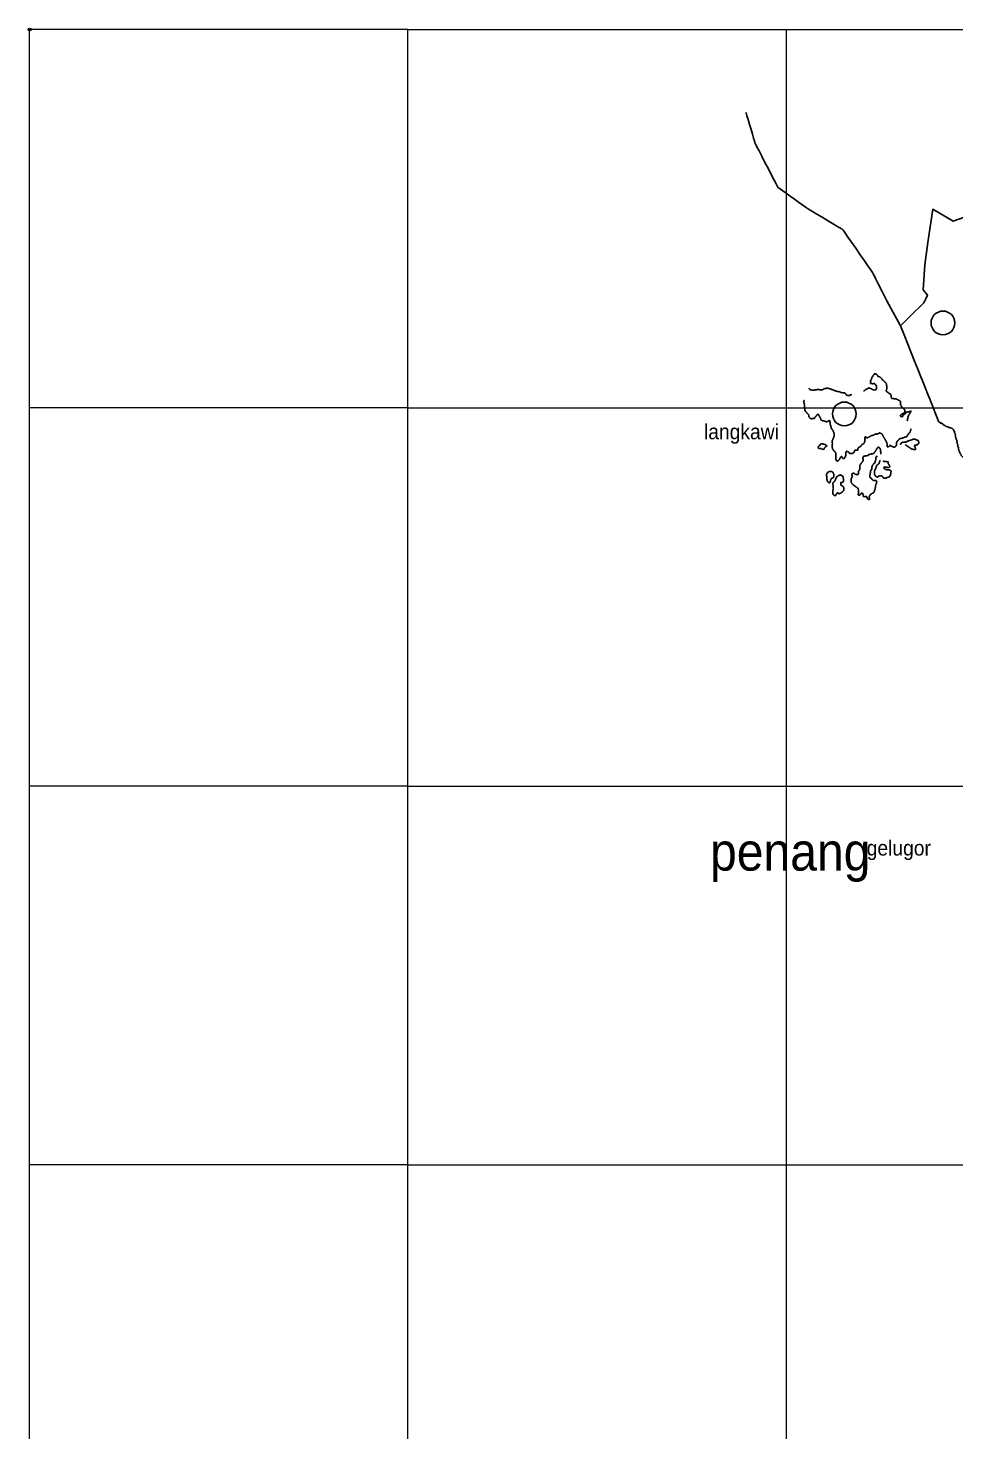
# Model space of a CAD drawing. Header units: metres. Extents: x -400 to 2000400, y -400 to 948520.
# Drawn here: x -400 to 244810, y 429367 to 800400 of the extents above; entities that cross this region are included whole.
import ezdxf
from ezdxf.enums import TextEntityAlignment as Align

# ---------------------------------------------------------------- set-up
doc = ezdxf.new("R2010")
doc.units = ezdxf.units.M
doc.header["$LTSCALE"] = 1600
doc.header["$PDMODE"] = 32
doc.header["$PDSIZE"] = 800
for name, color, linetype, lineweight in [('1', 7, 'Continuous', 25), ('2', 7, 'Continuous', 25), ('3', 7, 'Continuous', 13), ('4', 7, 'Continuous', 25)]:
    doc.layers.add(name, color=color, linetype=linetype, lineweight=lineweight)

msp = doc.modelspace()

# ---------------------------------------------------------------- linework, layer by layer
at = {"layer": '1'}
for points in [[(237431, 743744), (238692, 752534), (244107, 749366), (249525, 751313)], [(236161, 731236), (236552, 737783), (237431, 743744)], [(232469, 723984), (232584, 724099), (233337, 724851), (234131, 725646), (234884, 726398), (235508, 727023), (235941, 727455), (236204, 727718), (236339, 727853), (236388, 727903), (236395, 727910), (236403, 727925), (236452, 728030), (236587, 728317), (236850, 728875), (237283, 729795), (236161, 731236)], [(230164, 721679), (231960, 723475), (232469, 723984)], [(240316, 696284), (239873, 697392), (239339, 698727), (238775, 700138), (238241, 701473), (237798, 702581), (237491, 703349), (237305, 703815), (237209, 704054), (237174, 704143), (237169, 704155), (237161, 704174), (237108, 704308), (236963, 704670), (236681, 705376), (236215, 706540), (235544, 708220), (234736, 710242), (233881, 712379), (233073, 714402), (231115, 719300)]]:
    msp.add_lwpolyline(points, dxfattribs=at)
for points in [[(225251, 707608), (225251, 707646), (225213, 707722), (225136, 707837), (225060, 707913), (224945, 707990), (224869, 708066), (224793, 708142), (224716, 708181), (224602, 708257), (224526, 708257), (224487, 708257), (224449, 708295), (224373, 708295), (224297, 708333), (224220, 708333), (224182, 708371), (224144, 708410), (224144, 708448), (224106, 708486), (224106, 708524), (224068, 708601), (224068, 708639), (224029, 708715), (223991, 708753), (223953, 708791), (223877, 708830), (223839, 708868), (223762, 708906), (223724, 708944), (223648, 708982), (223610, 709021), (223571, 709059), (223533, 709059), (223495, 709059), (223419, 709059), (223342, 709059), (223304, 709021), (223266, 708982), (223228, 708982), (223228, 708944), (223190, 708906), (223152, 708830), (223113, 708791), (223075, 708715), (222999, 708639), (222923, 708562), (222884, 708486), (222846, 708410), (222846, 708371), (222808, 708295), (222770, 708257), (222732, 708257), (222694, 708219), (222655, 708181), (222655, 708142), (222617, 708104), (222617, 707990), (222579, 707913), (222579, 707837), (222541, 707761), (222503, 707684), (222464, 707608), (222426, 707531), (222388, 707455), (222350, 707379), (222312, 707302), (222312, 707264), (222274, 707264), (222274, 707226), (222274, 707188), (222274, 707150), (222274, 707073), (222312, 707035), (222312, 706959), (222312, 706920), (222312, 706882), (222274, 706882), (222274, 706806), (222274, 706768), (222274, 706730), (222274, 706691), (222274, 706653), (222274, 706615), (222274, 706577), (222274, 706539), (222274, 706500), (222312, 706500), (222350, 706462), (222388, 706462), (222503, 706424)], [(211815, 704935), (211739, 705011), (211701, 705011), (211663, 705011), (211625, 705011), (211586, 705049), (211472, 705049), (211396, 705088), (211357, 705088), (211319, 705126), (211281, 705126), (211243, 705164), (211167, 705164), (211052, 705202), (210976, 705202), (210938, 705202), (210861, 705202), (210823, 705202), (210785, 705202), (210709, 705202), (210670, 705202), (210632, 705202), (210556, 705202), (210403, 705164), (210289, 705164), (210251, 705126), (210212, 705126), (210098, 705088), (209983, 705049), (209869, 705011), (209793, 704973), (209716, 704935), (209678, 704897), (209640, 704859), (209564, 704820), (209487, 704782), (209411, 704744), (209335, 704744), (209296, 704744), (209220, 704782), (209144, 704820), (208991, 704820), (208876, 704820), (208724, 704820), (208647, 704859), (208495, 704859), (208418, 704897), (208342, 704897), (208266, 704897), (208189, 704897), (208113, 704859), (208075, 704859), (208037, 704859), (207999, 704820), (207960, 704782), (207922, 704782), (207846, 704744), (207770, 704744), (207731, 704744), (207693, 704744), (207655, 704782), (207617, 704782), (207579, 704782), (207502, 704782), (207388, 704744), (207350, 704744), (207312, 704744), (207273, 704706), (207235, 704706), (207197, 704706), (207159, 704706), (207121, 704706), (207083, 704706), (207044, 704706), (206968, 704706), (206930, 704706), (206854, 704706), (206701, 704744), (206663, 704744), (206625, 704744), (206548, 704782), (206472, 704782), (206396, 704820), (206281, 704859), (206205, 704859), (206167, 704897), (206128, 704897), (206128, 704935), (206090, 705011), (206052, 705049), (206014, 705126)], [(222503, 706424), (222617, 706424), (222694, 706386), (222732, 706386), (222808, 706386), (222884, 706386), (222961, 706386), (222999, 706424), (223075, 706462), (223113, 706462), (223190, 706462), (223228, 706424), (223266, 706424), (223342, 706386), (223381, 706310), (223419, 706271), (223457, 706195), (223571, 706119), (223648, 706080), (223686, 706004), (223724, 705966), (223762, 705928), (223762, 705889), (223800, 705851), (223800, 705813), (223800, 705775), (223839, 705699), (223839, 705660), (223839, 705584), (223839, 705546), (223839, 705469), (223839, 705393), (223839, 705355), (223839, 705240), (223800, 705164), (223800, 705088), (223762, 705011), (223724, 704935), (223686, 704897), (223648, 704859), (223610, 704820), (223571, 704820), (223533, 704782), (223495, 704782), (223419, 704744), (223342, 704744), (223266, 704744), (223228, 704744), (223190, 704782), (223113, 704782), (222999, 704782), (222846, 704820), (222808, 704859), (222732, 704897), (222655, 704973), (222579, 705011), (222464, 705049), (222312, 705126), (222197, 705164), (222121, 705202), (222045, 705202), (221968, 705240), (221816, 705240), (221739, 705240), (221701, 705279), (221625, 705240), (221625, 705202), (221663, 705240), (221625, 705202), (221587, 705164), (221510, 705126), (221434, 705088), (221358, 705049), (221319, 705011), (221243, 704973), (221167, 704935), (221129, 704935), (221090, 704897), (220976, 704859), (220900, 704820), (220861, 704782), (220823, 704744), (220785, 704706), (220709, 704668), (220671, 704629), (220632, 704591), (220594, 704553), (220556, 704553), (220518, 704515), (220480, 704515), (220480, 704477)], [(228495, 702453), (228381, 702453), (228228, 702491), (228113, 702491), (227999, 702491), (227961, 702529), (227884, 702529), (227846, 702567), (227808, 702606), (227770, 702644), (227770, 702682), (227732, 702720), (227732, 702758), (227732, 702797), (227732, 702835), (227732, 702873), (227732, 702911), (227732, 702949), (227694, 703102), (227694, 703217), (227655, 703369), (227617, 703484), (227579, 703598), (227541, 703637), (227503, 703675), (227465, 703713), (227426, 703713), (227350, 703751), (227312, 703751), (227274, 703751), (227236, 703751), (227236, 703789), (227197, 703789), (227121, 703828), (227083, 703904), (227007, 703980), (226930, 704095), (226930, 704057), (226892, 704095), (226854, 704133), (226816, 704133), (226739, 704171), (226587, 704248), (226549, 704286), (226510, 704286), (226510, 704324), (226472, 704324), (226472, 704362), (226434, 704400), (226396, 704439), (226396, 704477), (226396, 704515), (226396, 704553), (226396, 704629), (226434, 704744), (226434, 704820), (226472, 704897), (226510, 704935), (226549, 705011), (226587, 705049), (226587, 705088), (226587, 705126), (226587, 705240), (226549, 705393), (226549, 705584), (226510, 705775), (226472, 706042), (226434, 706233), (226396, 706424), (226320, 706539), (226320, 706577), (226281, 706653), (226243, 706691), (226205, 706730), (226167, 706768), (226129, 706768), (226014, 706882), (225900, 706997), (225823, 707073), (225709, 707188), (225556, 707302), (225480, 707340), (225442, 707340), (225403, 707379), (225403, 707417), (225403, 707455), (225365, 707455), (225365, 707493), (225327, 707531), (225289, 707570), (225251, 707608)], [(204754, 701957), (204716, 701918), (204678, 701880), (204640, 701842), (204602, 701804), (204602, 701766), (204602, 701727), (204563, 701727), (204563, 701689), (204563, 701651), (204563, 701613), (204602, 701575), (204602, 701537), (204602, 701498), (204640, 701460), (204640, 701422), (204678, 701422), (204678, 701384), (204716, 701346), (204716, 701193), (204716, 701040), (204754, 700887), (204792, 700735), (204831, 700658), (204831, 700620), (204831, 700582), (204831, 700544), (204831, 700506), (204831, 700467), (204831, 700429), (204831, 700353), (204831, 700276), (204831, 700200), (204869, 700086), (204869, 700009), (204869, 699895), (204869, 699818), (204869, 699742), (204869, 699666), (204869, 699589), (204869, 699551), (204907, 699475), (204907, 699398), (204945, 699322), (204983, 699245), (204983, 699207), (205021, 699169), (205060, 699131), (205136, 699055), (205212, 698978), (205327, 698864), (205403, 698711), (205556, 698558), (205670, 698405), (205785, 698291), (205861, 698176), (205899, 698100), (205899, 698024), (205899, 697909), (205938, 697833), (205938, 697756), (205976, 697680), (206052, 697565), (206128, 697451), (206205, 697374), (206281, 697298), (206396, 697222), (206472, 697184), (206548, 697145), (206586, 697145), (206625, 697107), (206663, 697145), (206701, 697145), (206739, 697184), (206815, 697184), (206854, 697184), (206892, 697184), (207006, 697184), (207197, 697222), (207312, 697222), (207388, 697222), (207464, 697260), (207464, 697336), (207502, 697374), (207541, 697413), (207541, 697451), (207541, 697489), (207579, 697527), (207617, 697565), (207693, 697642), (207770, 697756)], [(217235, 703598), (217083, 703484), (217045, 703484), (217006, 703446), (217006, 703408), (216968, 703408), (216930, 703369), (216892, 703369), (216854, 703369), (216777, 703331), (216739, 703331), (216701, 703293), (216663, 703293), (216625, 703293), (216587, 703293), (216548, 703293), (216472, 703293), (216396, 703293), (216319, 703331), (216243, 703331), (216167, 703331), (216129, 703331), (216090, 703369), (216014, 703369), (215976, 703408), (215938, 703408), (215900, 703446), (215861, 703484), (215823, 703484), (215823, 703522), (215785, 703560), (215747, 703560), (215747, 703598), (215709, 703675), (215632, 703751), (215594, 703789), (215556, 703828), (215518, 703866), (215480, 703904), (215441, 703942), (215403, 703980), (215365, 703980), (215327, 703980), (215289, 703980), (215251, 703980), (215174, 703980), (215136, 703980), (215098, 703980), (215060, 703980), (215022, 703980), (214983, 703980), (214945, 703980), (214907, 703980), (214869, 703980), (214793, 703980), (214716, 704018), (214640, 704018), (214602, 704057), (214564, 704057), (214525, 704095), (214449, 704095), (214411, 704133), (214373, 704133), (214296, 704171), (214182, 704209), (213991, 704286), (213915, 704286), (213838, 704286), (213724, 704324), (213609, 704324), (213533, 704362), (213495, 704362), (213419, 704362), (213380, 704400), (213304, 704400), (213228, 704439), (213113, 704477), (213037, 704515), (212961, 704553), (212884, 704553), (212770, 704591), (212655, 704629), (212541, 704706), (212464, 704744), (212350, 704782), (212235, 704820), (212159, 704820), (212083, 704859), (212006, 704859), (211892, 704897), (211815, 704935)], [(230098, 697833), (230175, 698024), (230175, 697985), (230213, 698062), (230289, 698176), (230289, 698215), (230327, 698253), (230404, 698329), (230518, 698367), (230633, 698405), (230709, 698444), (230747, 698444), (230785, 698482), (230823, 698520), (230900, 698520), (230976, 698596), (231052, 698635), (231091, 698673), (231129, 698711), (231167, 698749), (231167, 698787), (231205, 698864), (231243, 698902), (231281, 698940), (231281, 699016), (231281, 699055), (231320, 699093), (231320, 699169), (231320, 699207), (231320, 699245), (231281, 699360), (231281, 699475), (231243, 699513), (231205, 699589), (231129, 699627), (231091, 699704), (231014, 699742), (230976, 699780), (230938, 699818), (230900, 699895), (230900, 699933), (230862, 699971), (230823, 699971), (230785, 700009), (230747, 700009), (230671, 700086), (230594, 700162), (230556, 700238), (230480, 700353), (230365, 700544), (230289, 700658), (230213, 700773), (230175, 700849), (230175, 700964), (230175, 701040), (230175, 701116), (230175, 701155), (230175, 701231), (230175, 701307), (230175, 701384), (230175, 701460), (230175, 701498), (230175, 701537), (230175, 701613), (230175, 701651), (230175, 701689), (230136, 701727), (230136, 701766), (230060, 701804), (230022, 701842), (229984, 701842), (229946, 701880), (229946, 701918), (229869, 701957), (229755, 702033), (229602, 702071), (229526, 702109), (229488, 702147), (229449, 702186), (229335, 702224), (229258, 702262), (229182, 702300), (229144, 702300), (229106, 702338), (229029, 702377), (228991, 702377), (228877, 702377), (228724, 702377), (228648, 702415), (228533, 702453), (228495, 702453)], [(207770, 697756), (207808, 697833), (207884, 697909), (207922, 697985), (207999, 698024), (208075, 698100), (208113, 698176), (208189, 698253), (208228, 698291), (208304, 698329), (208342, 698367), (208342, 698329), (208342, 698291), (208380, 698291), (208418, 698291), (208457, 698291), (208457, 698253), (208495, 698253), (208495, 698215), (208533, 698176), (208533, 698138), (208571, 698100), (208571, 698062), (208609, 697985), (208647, 697947), (208647, 697871), (208686, 697833), (208762, 697756), (208800, 697718), (208838, 697642), (208876, 697604), (208953, 697489), (208991, 697413), (209029, 697374), (209029, 697298), (209029, 697184), (209067, 697107), (209067, 697031), (209067, 696954), (209144, 696878), (209296, 696764), (209449, 696649), (209602, 696611), (209716, 696611), (209831, 696611), (209945, 696573), (210098, 696534), (210212, 696534), (210327, 696496), (210441, 696420), (210518, 696382), (210594, 696344), (210670, 696344), (210785, 696382), (210861, 696382), (210976, 696420), (211052, 696458), (211090, 696496), (211128, 696534), (211205, 696611), (211243, 696649), (211319, 696687), (211357, 696725), (211379, 696767)], [(230098, 697833), (230734, 697787), (230734, 697820), (230768, 697820), (230768, 697853), (230768, 697886), (230768, 697920), (230801, 697953), (230801, 697986), (230867, 698019), (230900, 698086), (230967, 698152), (230967, 698186), (231000, 698219), (231033, 698252), (231100, 698285), (231133, 698319), (231166, 698352), (231200, 698385), (231233, 698418), (231299, 698452), (231366, 698485), (231432, 698518), (231466, 698551), (231499, 698585), (231532, 698618), (231532, 698651), (231532, 698718), (231532, 698784), (231532, 698851), (231532, 698884), (231532, 698917), (231532, 698950), (231532, 698917), (231565, 698884), (231598, 698884), (231632, 698851), (231798, 698884), (231997, 698917), (232130, 698950), (232296, 698984), (232496, 699050), (232662, 699083), (232795, 699117), (232861, 699183), (232928, 699183), (232928, 699150), (232928, 699117), (232928, 699083), (232928, 699050), (232895, 698984), (232895, 698950), (232861, 698884), (232795, 698817), (232762, 698784), (232729, 698751), (232695, 698684), (232629, 698618), (232596, 698551), (232596, 698485), (232562, 698485), (232562, 698452), (232529, 698418), (232529, 698385), (232496, 698319), (232429, 698252), (232363, 698152), (232296, 698053), (232263, 697920), (232230, 697820), (232197, 697720), (232130, 697620), (232097, 697521), (232097, 697421), (232064, 697321), (232064, 697221), (232031, 697122), (231997, 696989), (231997, 696889), (231997, 696822), (231997, 696756), (231964, 696689), (231948, 696636)], [(211357, 696725), (211584, 695640), (211584, 695581), (211642, 695523), (211701, 695523), (211701, 695464), (211701, 695405), (211760, 695347), (211760, 695288), (211760, 695229), (211760, 695170), (211760, 695112), (211760, 695053), (211818, 694994), (211818, 694936), (211818, 694877), (211877, 694818), (211877, 694760), (211877, 694701), (211936, 694584), (211936, 694525), (211994, 694466), (211994, 694407), (212053, 694407), (212053, 694349), (212112, 694290), (212112, 694231), (212170, 694231), (212170, 694173), (212229, 694114), (212288, 694055), (212346, 693938), (212346, 693879), (212405, 693762), (212464, 693703), (212464, 693644), (212522, 693586), (212522, 693527), (212581, 693468), (212581, 693410), (212581, 693351), (212640, 693292), (212640, 693234), (212640, 693175), (212640, 693116), (212640, 693058), (212640, 692999), (212640, 692940), (212640, 692823), (212640, 692764), (212640, 692705), (212640, 692647), (212640, 692588), (212640, 692529), (212581, 692471), (212581, 692412), (212581, 692353), (212522, 692294), (212522, 692236), (212464, 692177), (212464, 692118), (212464, 692060), (212405, 692001), (212405, 691942), (212346, 691884), (212346, 691825), (212288, 691708), (212288, 691649), (212229, 691590), (212170, 691473), (212170, 691414), (212112, 691355), (212112, 691238), (212112, 691179), (212112, 691003), (212112, 690886), (212170, 690710), (212170, 690592), (212170, 690416), (212112, 690299), (212112, 690182), (212112, 690064), (212112, 689888), (212112, 689771), (212112, 689595), (212170, 689477), (212170, 689360), (212170, 689242), (212229, 689125), (212229, 689066), (212288, 689066)], [(229302, 691121), (229302, 691179), (229360, 691179), (229360, 691238), (229419, 691297), (229478, 691355), (229536, 691414), (229595, 691473), (229595, 691531), (229654, 691531), (229654, 691590), (229712, 691590), (229712, 691649), (229771, 691708), (229830, 691708), (229888, 691766), (229947, 691825), (230006, 691884), (230064, 691884), (230123, 691942), (230182, 691942), (230240, 691942), (230299, 691942), (230358, 691942), (230416, 691942), (230534, 692001), (230592, 692001), (230710, 692060), (230768, 692060), (230827, 692060), (230944, 692118), (231003, 692118), (231062, 692177), (231120, 692177), (231120, 692236), (231179, 692236), (231238, 692236), (231238, 692294), (231296, 692294), (231355, 692294), (231414, 692294), (231472, 692353), (231531, 692353), (231590, 692353), (231648, 692353), (231707, 692353), (231766, 692353), (231766, 692412), (231824, 692471), (231824, 692529), (231883, 692529), (231883, 692588), (231942, 692647), (232000, 692705), (232000, 692764), (232000, 692823), (232059, 692881), (232118, 692881), (232118, 692940), (232176, 692940), (232176, 692999), (232176, 693058), (232235, 693058), (232235, 693116), (232294, 693116), (232294, 693175), (232352, 693234), (232411, 693292), (232470, 693351), (232528, 693410), (232528, 693468), (232587, 693468), (232587, 693527), (232646, 693527), (232646, 693586), (232646, 693644), (232704, 693644), (232704, 693703), (232704, 693762), (232763, 693821), (232763, 693879), (232822, 693938), (232822, 693997), (232822, 694055), (232822, 694114), (232880, 694173), (232880, 694231), (232880, 694290), (232880, 694349), (232880, 694407), (232880, 694466)], [(244584, 692980), (244584, 693125), (244584, 693269), (244440, 693414), (244440, 693558), (244440, 693703), (244440, 693848), (244295, 693848), (244295, 693992), (244150, 694137), (244150, 694282), (244006, 694426), (243861, 694571), (243717, 694571), (243572, 694716), (243428, 694716), (243283, 694716), (243138, 694860), (242994, 694860), (242849, 694860), (242849, 695005), (242705, 695005), (242560, 695005), (242416, 695005), (242271, 695149), (242126, 695149), (241982, 695294), (241837, 695294), (241837, 695439), (241693, 695439), (241548, 695439), (241548, 695583), (241403, 695583), (241403, 695728), (241259, 695873), (241114, 695873), (240970, 695873), (240970, 696017), (240825, 696017), (240681, 696017), (240681, 696162), (240536, 696162), (240391, 696307), (240316, 696284)], [(209471, 690534), (209061, 690416), (209002, 690299), (208943, 690240), (208885, 690182), (208826, 690182), (208826, 690123), (208767, 690123), (208709, 690005), (208591, 689888), (208533, 689829), (208474, 689712), (208415, 689653), (208415, 689595), (208415, 689536), (208474, 689477), (208474, 689419), (208474, 689360), (208533, 689301), (208591, 689242), (208650, 689242), (208709, 689242), (208826, 689242), (208885, 689242), (208943, 689242), (209002, 689242), (209119, 689242), (209178, 689242), (209237, 689242), (209295, 689184), (209471, 689125), (209530, 689125), (209530, 689066), (209589, 689066), (209589, 689008), (209706, 689008), (209765, 689066), (209823, 689066), (209941, 689125), (209941, 689184), (209999, 689184), (209999, 689242), (210058, 689360), (210175, 689536), (210293, 689653), (210410, 689712), (210469, 689771), (210527, 689829), (210586, 689888), (210645, 689888), (210645, 689947), (210703, 689947), (210703, 690005), (210645, 690005), (210645, 690064), (210586, 690123), (210469, 690182), (210410, 690240), (210351, 690299), (210293, 690299), (210234, 690358), (210175, 690358), (210117, 690358), (210058, 690358), (209999, 690416), (209941, 690416), (209882, 690416), (209823, 690416), (209765, 690416), (209706, 690475), (209647, 690475), (209589, 690475), (209530, 690475), (209530, 690534), (209471, 690534)], [(215338, 686719), (215690, 687423), (215690, 687482), (215690, 687540), (215690, 687599), (215749, 687658), (215749, 687775), (215749, 687893), (215749, 687951), (215749, 688010), (215749, 688069), (215749, 688127), (215749, 688186), (215749, 688245), (215749, 688303), (215808, 688362), (215808, 688421), (215866, 688479), (215925, 688538), (215984, 688538), (216042, 688479), (216160, 688479), (216218, 688421), (216277, 688421), (216394, 688362), (216453, 688303), (216512, 688245), (216570, 688186), (216629, 688069), (216688, 688010), (216746, 688010), (216746, 687951), (216805, 687951), (216864, 687951), (216981, 687951), (217157, 687951), (217216, 687951), (217274, 687951), (217333, 687951), (217392, 687951), (217450, 688010), (217568, 688010), (217626, 688069), (217685, 688127), (217744, 688186), (217861, 688245), (217920, 688303), (217920, 688362), (217978, 688421), (217978, 688479), (217978, 688538), (217978, 688597), (218037, 688656), (218037, 688714), (218096, 688773), (218154, 688832), (218213, 688832), (218272, 688832), (218330, 688832), (218389, 688832), (218448, 688832), (218565, 688832), (218624, 688832), (218682, 688832), (218741, 688832), (218800, 688832), (218800, 688890), (218858, 688890), (218858, 688949), (218858, 689008), (218917, 689125), (218917, 689184), (218917, 689242), (218976, 689360), (218976, 689419), (219034, 689536), (219152, 689595), (219211, 689653), (219269, 689653), (219328, 689712), (219445, 689712), (219504, 689771), (219563, 689771), (219563, 689829), (219621, 689829), (219680, 689888), (219739, 689947), (219797, 690064), (219856, 690123), (219915, 690240), (219973, 690299)], [(219973, 690299), (220091, 690358), (220149, 690416), (220267, 690475), (220325, 690534), (220384, 690534), (220501, 690651), (220560, 690710), (220560, 690768), (220619, 690827), (220677, 690886), (220677, 690945), (220677, 691003), (220736, 691062), (220736, 691121), (220736, 691297), (220736, 691414), (220736, 691473), (220736, 691590), (220736, 691649), (220795, 691766), (220795, 691825), (220795, 691884), (220795, 691942), (220736, 691942), (220736, 692001), (220736, 692060), (220736, 692118), (220736, 692177), (220736, 692236), (220795, 692294), (220853, 692353), (220912, 692353), (220971, 692353), (221029, 692294), (221088, 692294), (221088, 692236), (221147, 692177), (221264, 692177), (221323, 692118), (221381, 692118), (221440, 692118), (221557, 692177), (221675, 692236), (221733, 692236), (221792, 692236), (221792, 692294), (221851, 692294), (221909, 692353), (221968, 692353), (222027, 692412), (222085, 692471), (222144, 692529), (222203, 692529), (222203, 692588), (222261, 692588), (222320, 692588), (222379, 692588), (222437, 692588), (222496, 692647), (222672, 692705), (222848, 692764), (223024, 692823), (223141, 692881), (223317, 692940), (223435, 693058), (223493, 693058), (223552, 693116), (223611, 693116), (223669, 693175), (223728, 693116), (223728, 693058), (223787, 693058), (223845, 693058), (223904, 693058), (224021, 693116), (224139, 693116), (224256, 693175), (224373, 693234), (224432, 693292), (224491, 693351), (224549, 693351), (224549, 693410), (224608, 693410), (224667, 693410), (224725, 693351), (224901, 693292), (225019, 693234), (225077, 693234), (225136, 693175), (225253, 693058)], [(225253, 693058), (225312, 692999), (225371, 692940), (225429, 692940), (225429, 692881), (225488, 692823), (225488, 692764), (225488, 692647), (225547, 692529), (225605, 692412), (225723, 692294), (225781, 692177), (225840, 692060), (225899, 692001), (225957, 691884), (226016, 691825), (226075, 691766), (226133, 691649), (226133, 691590), (226192, 691473), (226251, 691355), (226309, 691238), (226368, 691179), (226427, 691003), (226485, 690886), (226544, 690768), (226544, 690710), (226544, 690651), (226603, 690534), (226603, 690475), (226603, 690358), (226603, 690240), (226603, 690182), (226603, 690123), (226603, 690005), (226603, 689947), (226661, 689888), (226661, 689829), (226720, 689712), (226779, 689712), (226837, 689712), (226896, 689712), (226955, 689771), (227013, 689771), (227072, 689771), (227131, 689829), (227248, 689888), (227307, 689947), (227307, 690005), (227366, 690005), (227424, 690064), (227424, 690182), (227483, 690182), (227542, 690064), (227659, 690005), (227718, 689947), (227776, 689888), (227835, 689888), (227894, 689829), (228011, 689771), (228070, 689771), (228187, 689712), (228246, 689653), (228304, 689653), (228480, 689653), (228598, 689653), (228598, 689712), (228656, 689712), (228774, 689771), (228832, 689771), (228891, 689829), (228950, 689888), (229008, 690005), (229067, 690064), (229067, 690123), (229067, 690182), (229067, 690240), (229067, 690299), (229067, 690358), (229067, 690416), (229067, 690475), (229067, 690534), (229067, 690651), (229067, 690710), (229067, 690827), (229067, 690886), (229067, 690945), (229126, 690945), (229184, 691003), (229243, 691062), (229302, 691121)], [(230240, 690358), (230123, 690416), (230182, 690416), (230182, 690475), (230240, 690475), (230240, 690534), (230299, 690534), (230299, 690592), (230358, 690651), (230358, 690710), (230416, 690768), (230475, 690827), (230534, 690886), (230592, 690886), (230651, 690886), (230710, 690945), (230768, 690945), (230827, 690945), (230944, 690945), (231003, 690886), (231062, 690886), (231120, 690886), (231179, 690945), (231238, 690945), (231355, 690945), (231414, 690945), (231531, 690945), (231531, 691003), (231590, 691003), (231648, 691003), (231707, 691003), (231766, 691062), (231824, 691062), (231883, 691062), (231883, 691121), (231942, 691121), (231942, 691179), (232000, 691179), (232059, 691238), (232118, 691238), (232176, 691238), (232235, 691297), (232294, 691297), (232352, 691297), (232411, 691355), (232470, 691355), (232528, 691355), (232528, 691414), (232587, 691414), (232646, 691414), (232763, 691473), (232880, 691473), (233056, 691531), (233174, 691590), (233232, 691590), (233291, 691649), (233408, 691649), (233408, 691708), (233467, 691708), (233526, 691708), (233584, 691708), (233643, 691708), (233702, 691708), (233760, 691708), (233819, 691708), (233878, 691708), (233936, 691708), (233995, 691708), (234054, 691708), (234054, 691649), (234112, 691649), (234171, 691649), (234230, 691590), (234347, 691531), (234464, 691531), (234523, 691473), (234582, 691473), (234640, 691473), (234699, 691473), (234699, 691414), (234758, 691414), (234816, 691414), (234816, 691355), (234875, 691355), (234875, 691297), (234875, 691238), (234934, 691238), (234934, 691179), (234934, 691121), (234992, 691062), (234992, 691003)], [(234992, 691003), (234992, 690945), (234992, 690886), (234992, 690827), (234992, 690768), (234992, 690710), (234934, 690710), (234934, 690651), (234934, 690592), (234875, 690592), (234875, 690534), (234816, 690475), (234816, 690416), (234758, 690416), (234758, 690358), (234699, 690299), (234640, 690299), (234582, 690240), (234523, 690240), (234464, 690240), (234406, 690240), (234347, 690240), (234288, 690182), (234230, 690182), (234112, 690182), (234054, 690182), (233995, 690182), (233995, 690123), (233936, 690123), (233878, 690005), (233878, 689947), (233878, 689888), (233878, 689829), (233936, 689829), (233936, 689771), (233936, 689712), (233995, 689712), (233995, 689653), (234054, 689653), (234054, 689595), (234054, 689536), (234112, 689477), (234112, 689419), (234112, 689360), (234112, 689301), (234112, 689242), (234112, 689184), (234112, 689125), (234112, 689066), (234112, 689008), (234054, 689008), (233995, 689008), (233936, 689008), (233878, 689008), (233819, 689008), (233760, 689008), (233643, 689008), (233584, 689008), (233526, 689008), (233467, 689066), (233408, 689066), (233350, 689066), (233291, 689066), (233232, 689066), (233174, 689066), (233174, 689125), (233115, 689125), (233056, 689184), (232998, 689184), (232939, 689242), (232880, 689301), (232822, 689301), (232763, 689360), (232646, 689419), (232587, 689477), (232528, 689536), (232411, 689595), (232294, 689653), (232294, 689712), (232235, 689771), (232118, 689829), (231942, 689888), (231883, 689947), (231824, 690005), (231766, 690005), (231707, 690064), (231648, 690123), (231590, 690182), (231531, 690182), (231531, 690240), (231472, 690240)], [(252681, 679529), (252681, 679673), (252681, 679818), (252536, 679818), (252536, 679963), (252536, 680107), (252536, 680252), (252536, 680397), (252536, 680541), (252392, 680541), (252392, 680686), (252392, 680831), (252247, 680975), (252247, 681120), (252102, 681264), (252102, 681409), (251958, 681698), (251813, 681843), (251669, 681988), (251524, 682132), (251379, 682277), (251379, 682422), (251235, 682566), (251090, 682711), (250946, 682855), (250801, 683000), (250657, 683145), (250512, 683434), (250367, 683579), (250223, 683723), (250078, 683868), (249934, 684013), (249789, 684157), (249645, 684302), (249500, 684591), (249355, 684736), (249211, 684880), (249066, 684880), (248777, 685025), (248632, 685170), (248488, 685170), (248199, 685314), (247910, 685459), (247765, 685604), (247620, 685748), (247476, 686037), (247187, 686182), (247042, 686327), (246897, 686471), (246897, 686761), (246753, 686905), (246608, 687050), (246464, 687195), (246319, 687339), (246175, 687484), (246175, 687628), (246030, 687773), (246030, 687918), (245885, 688062), (245885, 688207), (245741, 688352), (245741, 688496), (245596, 688641), (245596, 688786), (245596, 688930), (245596, 689075), (245452, 689219), (245452, 689509), (245452, 689653), (245307, 689798), (245307, 689943), (245307, 690087), (245307, 690232), (245307, 690376), (245163, 690521), (245163, 690666), (245163, 690810), (245163, 690955), (245018, 691244), (245018, 691389), (245018, 691534), (244873, 691678), (244873, 691823), (244873, 691967), (244729, 692257), (244729, 692401), (244729, 692546), (244729, 692691), (244729, 692835), (244584, 692835), (244584, 692980)], [(212288, 689066), (212288, 689008), (212346, 688949), (212464, 688832), (212522, 688714), (212581, 688656), (212640, 688597), (212698, 688538), (212757, 688479), (212816, 688421), (212874, 688362), (212933, 688303), (212992, 688245), (212992, 688127), (213050, 688069), (213109, 687951), (213109, 687893), (213109, 687834), (213109, 687775), (213109, 687716), (213109, 687658), (213109, 687540), (213109, 687423), (213109, 687306), (213109, 687188), (213109, 687071), (213109, 686953), (213109, 686836), (213109, 686719), (213109, 686601), (213109, 686543), (213109, 686484), (213109, 686425), (213109, 686367), (213168, 686367), (213168, 686308), (213168, 686190), (213168, 686132), (213226, 686073), (213285, 686014), (213344, 686014), (213461, 685956), (213520, 685956), (213578, 686014), (213637, 686014), (213696, 686073), (213813, 686132), (213872, 686190), (213930, 686249), (213989, 686308), (214048, 686425), (214106, 686543), (214106, 686601), (214165, 686660), (214165, 686719), (214224, 686777), (214282, 686895), (214341, 686953), (214341, 687012), (214400, 687012), (214400, 687071), (214458, 687071), (214458, 687130), (214517, 687130), (214576, 687130), (214634, 687130), (214634, 687071), (214693, 687071), (214693, 687012), (214752, 686953), (214752, 686895), (214810, 686777), (214869, 686777), (214869, 686719), (214928, 686660), (214986, 686660), (215045, 686601), (215104, 686601), (215162, 686660), (215221, 686660), (215280, 686660), (215280, 686719), (215338, 686719), (215338, 686660)], [(218037, 682610), (218213, 682493), (218389, 682434), (218565, 682375), (218624, 682317), (218624, 682375), (218682, 682375), (218741, 682375), (218800, 682375), (218800, 682434), (218917, 682434), (218917, 682493), (218976, 682493), (218976, 682552), (219034, 682552), (219034, 682610), (219034, 682669), (219034, 682728), (219034, 682786), (219034, 682845), (219034, 682904), (219034, 682962), (219034, 683021), (219034, 683080), (219093, 683197), (219093, 683256), (219152, 683315), (219152, 683373), (219152, 683432), (219211, 683432), (219211, 683491), (219269, 683549), (219328, 683608), (219328, 683667), (219387, 683725), (219387, 683784), (219387, 683843), (219387, 683901), (219387, 684019), (219387, 684078), (219387, 684136), (219387, 684195), (219387, 684254), (219387, 684312), (219387, 684430), (219387, 684488), (219387, 684547), (219387, 684664), (219445, 684723), (219445, 684782), (219504, 684899), (219504, 684958), (219563, 685075), (219621, 685134), (219680, 685193), (219680, 685251), (219739, 685310), (219797, 685369), (219797, 685427), (219856, 685486), (219915, 685545), (219973, 685604), (220032, 685721), (220091, 685780), (220149, 685838), (220208, 685897), (220208, 685956), (220267, 686014), (220267, 686073), (220267, 686132), (220267, 686190), (220267, 686249), (220267, 686367), (220267, 686425), (220267, 686484), (220267, 686543), (220208, 686543), (220208, 686601), (220208, 686660), (220208, 686719), (220208, 686777), (220208, 686836), (220267, 686895), (220325, 687012), (220325, 687071), (220384, 687130), (220384, 687188), (220443, 687188), (220443, 687247), (220501, 687247), (220560, 687247)], [(220560, 687247), (220677, 687247), (220736, 687247), (220736, 687306), (220795, 687306), (220853, 687306), (220912, 687306), (221029, 687364), (221088, 687364), (221205, 687364), (221323, 687364), (221381, 687364), (221499, 687423), (221557, 687423), (221616, 687482), (221616, 687540), (221675, 687540), (221675, 687599), (221733, 687658), (221792, 687716), (221909, 687716), (222027, 687716), (222144, 687775), (222320, 687775), (222379, 687775), (222437, 687834), (222496, 687834), (222555, 687834), (222613, 687834), (222731, 687893), (222789, 687893), (222848, 687893), (222907, 687951), (222965, 687951), (223024, 687951), (223083, 688010), (223141, 688069), (223200, 688069), (223259, 688186), (223376, 688303), (223435, 688421), (223552, 688538), (223552, 688597), (223611, 688714), (223669, 688773), (223728, 688832), (223728, 688890), (223787, 688949), (223787, 689008), (223845, 689066), (223845, 689125), (223904, 689242), (223963, 689301), (224021, 689360), (224021, 689419), (224080, 689477), (224139, 689477), (224139, 689536), (224197, 689536), (224197, 689595), (224256, 689595), (224315, 689595), (224432, 689595), (224432, 689536), (224491, 689536), (224549, 689477), (224608, 689419), (224667, 689419), (224725, 689360), (224725, 689301), (224784, 689242), (224784, 689184), (224843, 689125), (224843, 689066), (224843, 689008), (224843, 688890), (224901, 688832), (224901, 688773), (224901, 688714), (224901, 688656), (224901, 688597), (224901, 688538), (224901, 688479), (224960, 688421), (224960, 688362), (224960, 688245), (224960, 688127), (224960, 688010), (224960, 687951), (224960, 687834), (224960, 687775)], [(223963, 687306), (223787, 687071), (223787, 687130), (223787, 687071), (223728, 687071), (223728, 687012), (223669, 686953), (223669, 686895), (223669, 686836), (223669, 686777), (223669, 686719), (223669, 686660), (223669, 686601), (223669, 686543), (223611, 686425), (223611, 686367), (223611, 686308), (223611, 686249), (223552, 686132), (223552, 686073), (223552, 685956), (223493, 685897), (223493, 685838), (223493, 685780), (223493, 685721), (223435, 685662), (223435, 685604), (223435, 685545), (223376, 685545), (223376, 685486), (223317, 685486), (223317, 685427), (223259, 685369), (223200, 685369), (223200, 685310), (223141, 685310), (223141, 685251), (223083, 685251), (223024, 685193), (223024, 685134), (222965, 685075), (222907, 685017), (222848, 684958), (222789, 684899), (222789, 684841), (222731, 684782), (222731, 684723), (222672, 684606), (222672, 684547), (222672, 684488), (222613, 684430), (222613, 684312), (222613, 684254), (222613, 684136), (222555, 684019), (222555, 683960), (222555, 683843), (222496, 683784), (222496, 683725), (222496, 683667), (222437, 683667), (222437, 683608), (222379, 683608), (222320, 683491), (222320, 683432), (222261, 683373), (222261, 683315), (222203, 683197), (222203, 683138), (222203, 683080), (222203, 683021), (222203, 682962), (222203, 682845), (222203, 682786), (222144, 682728), (222144, 682669), (222144, 682610), (222144, 682552), (222144, 682493), (222144, 682375), (222085, 682317), (222085, 682199), (222085, 682141), (222085, 682023), (222085, 681965), (222085, 681906), (222085, 681847), (222085, 681789), (222085, 681730), (222144, 681671), (222144, 681612)], [(211114, 683080), (210997, 683021), (210997, 682962), (210938, 682962), (210938, 682904), (210880, 682904), (210880, 682845), (210821, 682845), (210762, 682786), (210762, 682728), (210703, 682669), (210703, 682610), (210703, 682552), (210645, 682552), (210645, 682493), (210645, 682434), (210645, 682375), (210645, 682317), (210645, 682199), (210645, 682141), (210645, 682082), (210645, 681965), (210703, 681906), (210703, 681847), (210703, 681789), (210703, 681671), (210703, 681554), (210703, 681436), (210703, 681319), (210703, 681202), (210703, 681143), (210762, 681084), (210762, 681026), (210762, 680908), (210762, 680849), (210821, 680791), (210821, 680673), (210880, 680615), (210938, 680556), (210997, 680439), (211056, 680439), (211056, 680380), (211114, 680321), (211290, 680263), (211408, 680204), (211466, 680263), (211525, 680321), (211584, 680380), (211584, 680439), (211584, 680497), (211642, 680556), (211642, 680615), (211642, 680673), (211701, 680791), (211701, 680967), (211760, 681026), (211760, 681084), (211818, 681143), (211818, 681202), (211818, 681260), (211877, 681260), (211877, 681319), (211936, 681378), (211994, 681378), (212053, 681436), (212112, 681436), (212229, 681495), (212288, 681495), (212346, 681554), (212405, 681554), (212405, 681612), (212464, 681671), (212464, 681730), (212522, 681789), (212522, 681965), (212581, 682082), (212581, 682199), (212581, 682317), (212522, 682375), (212522, 682434), (212522, 682493), (212522, 682552), (212464, 682610), (212405, 682786), (212346, 682904), (212346, 682962), (212288, 683021), (212170, 683080), (212112, 683138), (211936, 683197), (211818, 683197)], [(211818, 683197), (211760, 683197), (211701, 683197), (211642, 683197), (211584, 683197), (211525, 683197), (211466, 683197), (211408, 683197), (211349, 683197), (211114, 683080)], [(219034, 676976), (219034, 677034), (218976, 677034), (218976, 677093), (218976, 677152), (218976, 677211), (219034, 677328), (219034, 677504), (219034, 677621), (219034, 677739), (219034, 677856), (219093, 677974), (219093, 678032), (219093, 678091), (219034, 678208), (219034, 678267), (219034, 678384), (219034, 678443), (218976, 678560), (218976, 678678), (218976, 678737), (218917, 678795), (218917, 678854), (218858, 678854), (218741, 678854), (218682, 678913), (218565, 678971), (218448, 679147), (218272, 679265), (218154, 679265), (218154, 679323), (218096, 679382), (217978, 679441), (217920, 679441), (217861, 679500), (217802, 679558), (217744, 679617), (217685, 679676), (217626, 679734), (217509, 679793), (217392, 679910), (217333, 680028), (217274, 680086), (217274, 680145), (217216, 680204), (217157, 680263), (217157, 680380), (217157, 680439), (217157, 680497), (217157, 680556), (217157, 680615), (217157, 680732), (217157, 680791), (217157, 680967), (217157, 681084), (217157, 681202), (217157, 681319), (217216, 681436), (217216, 681495), (217216, 681554), (217216, 681612), (217274, 681612), (217274, 681671), (217333, 681671), (217392, 681730), (217450, 681789), (217450, 681847), (217450, 681906), (217392, 681965), (217392, 682023), (217392, 682082), (217333, 682141), (217333, 682199), (217333, 682258), (217333, 682317), (217333, 682375), (217333, 682434), (217333, 682493), (217333, 682552), (217392, 682552), (217450, 682610), (217450, 682669), (217509, 682669), (217568, 682728), (217626, 682728), (217685, 682728), (217802, 682728), (217861, 682669), (217920, 682669), (217978, 682669), (218037, 682610)], [(224843, 686132), (224667, 685897), (224667, 685838), (224608, 685838), (224608, 685780), (224608, 685721), (224608, 685662), (224549, 685604), (224549, 685545), (224549, 685486), (224549, 685427), (224491, 685369), (224491, 685310), (224432, 685310), (224432, 685251), (224373, 685193), (224315, 685193), (224256, 685134), (224197, 685075), (224139, 685075), (224139, 685017), (224080, 685017), (224021, 684958), (224021, 684899), (223963, 684899), (223963, 684841), (223904, 684841), (223904, 684782), (223845, 684782), (223845, 684723), (223845, 684664), (223787, 684606), (223787, 684547), (223728, 684488), (223728, 684430), (223728, 684371), (223728, 684312), (223728, 684254), (223669, 684254), (223669, 684195), (223669, 684136), (223611, 684078), (223611, 684019), (223552, 683960), (223552, 683901), (223552, 683843), (223493, 683784), (223493, 683725), (223435, 683725), (223435, 683667), (223376, 683608), (223376, 683549), (223376, 683491), (223317, 683491), (223317, 683432), (223317, 683373), (223317, 683315), (223317, 683256), (223317, 683197), (223317, 683138), (223317, 683080), (223317, 683021), (223317, 682962), (223317, 682904), (223317, 682845), (223317, 682786), (223317, 682728), (223317, 682669), (223317, 682610), (223317, 682552), (223317, 682493), (223317, 682434), (223317, 682375), (223376, 682317), (223376, 682258), (223435, 682258), (223435, 682199), (223493, 682141), (223493, 682082), (223552, 682082), (223552, 682023), (223611, 682023), (223611, 681965), (223669, 681965), (223669, 681906), (223728, 681906), (223787, 681847), (223845, 681789), (223904, 681789), (223904, 681730), (223963, 681730)], [(223963, 681730), (224021, 681730), (224080, 681730), (224139, 681789), (224197, 681789), (224197, 681847), (224256, 681906), (224256, 681965), (224315, 681965), (224373, 681965), (224491, 682023), (224608, 682023), (224725, 682023), (224843, 682023), (224901, 682082), (224960, 682082), (225019, 682082), (225077, 682082), (225136, 682023), (225195, 682023), (225253, 681965), (225371, 681906), (225429, 681847), (225429, 681789), (225488, 681789), (225488, 681730), (225547, 681671), (225547, 681612), (225605, 681612), (225605, 681554), (225664, 681554), (225664, 681495), (225723, 681495), (225781, 681436), (225840, 681436), (225899, 681436), (225957, 681436), (226016, 681436), (226075, 681436), (226133, 681436), (226192, 681436), (226251, 681436), (226309, 681436), (226309, 681495), (226368, 681495), (226427, 681495), (226485, 681554), (226544, 681554), (226544, 681612), (226603, 681612), (226661, 681612), (226720, 681612), (226779, 681671), (226837, 681671), (226955, 681730), (227013, 681730), (227131, 681789), (227189, 681789), (227248, 681847), (227307, 681906), (227307, 681965), (227366, 682023), (227366, 682082), (227424, 682082), (227424, 682199), (227483, 682258), (227483, 682317), (227542, 682375), (227542, 682434), (227542, 682493), (227600, 682493), (227600, 682552), (227600, 682610), (227600, 682669), (227600, 682728), (227600, 682845), (227600, 682904), (227600, 682962), (227659, 683138), (227659, 683197), (227659, 683256), (227659, 683315), (227600, 683315), (227600, 683373), (227542, 683432), (227542, 683491), (227483, 683549), (227366, 683549), (227248, 683608), (227189, 683608), (227131, 683608)], [(227131, 683608), (227072, 683608), (226955, 683608), (226896, 683608), (226837, 683608), (226779, 683608), (226720, 683608), (226603, 683667), (226485, 683667), (226368, 683725), (226192, 683784), (226192, 683843), (226133, 683843), (226016, 683843), (225957, 683901), (225899, 683960), (225840, 684019), (225781, 684078), (225781, 684136), (225781, 684195), (225781, 684254), (225840, 684254), (225840, 684312), (225840, 684371), (225899, 684371), (225957, 684371), (226016, 684371), (226075, 684371), (226133, 684371), (226251, 684371), (226309, 684371), (226368, 684371), (226427, 684312), (226485, 684312), (226603, 684312), (226661, 684254), (226720, 684254), (226779, 684254), (226837, 684254), (226896, 684254), (226955, 684254), (227013, 684254), (227131, 684312), (227189, 684312), (227248, 684371), (227248, 684430), (227307, 684430), (227307, 684488), (227366, 684488), (227366, 684547), (227366, 684606), (227307, 684606), (227307, 684664), (227307, 684723), (227248, 684723), (227248, 684782), (227189, 684841), (227189, 684899), (227131, 684958), (227072, 685017), (227013, 685134), (226955, 685193), (226955, 685251), (226896, 685310), (226896, 685369), (226896, 685427), (226896, 685486), (226896, 685545), (226896, 685604), (226896, 685662), (226896, 685721), (226837, 685721), (226837, 685780), (226779, 685780), (226720, 685780), (226544, 685780), (226427, 685838), (226309, 685838), (226192, 685838), (226133, 685838), (226075, 685838), (226016, 685838), (225957, 685838), (225899, 685838), (225840, 685838), (225781, 685838), (225781, 685897), (225723, 685897), (225664, 685897), (225664, 685956), (225605, 685956)], [(213754, 682199), (213696, 682141), (213696, 682082), (213637, 682082), (213637, 682023), (213578, 682023), (213520, 681965), (213461, 681906), (213402, 681906), (213402, 681847), (213344, 681789), (213285, 681789), (213285, 681730), (213226, 681671), (213226, 681612), (213168, 681554), (213168, 681495), (213109, 681378), (213109, 681319), (213050, 681260), (213050, 681202), (212992, 681202), (212992, 681143), (212992, 681084), (212933, 681026), (212933, 680967), (212874, 680908), (212874, 680849), (212874, 680791), (212816, 680732), (212757, 680615), (212698, 680556), (212640, 680497), (212581, 680439), (212522, 680380), (212464, 680321), (212405, 680321), (212405, 680263), (212346, 680263), (212346, 680204), (212288, 680145), (212288, 680086), (212288, 680028), (212288, 679969), (212288, 679910), (212288, 679852), (212288, 679793), (212288, 679734), (212288, 679676), (212346, 679617), (212346, 679558), (212346, 679500), (212346, 679382), (212346, 679323), (212346, 679206), (212346, 679147), (212346, 679089), (212346, 679030), (212346, 678971), (212405, 678913), (212405, 678854), (212405, 678737), (212405, 678678), (212405, 678560), (212346, 678502), (212346, 678326), (212288, 678208), (212288, 678150), (212288, 678091), (212288, 678032), (212288, 677974), (212288, 677915), (212288, 677856), (212288, 677797), (212288, 677739), (212288, 677680), (212288, 677621), (212288, 677563), (212288, 677504), (212288, 677445), (212288, 677387), (212288, 677328), (212288, 677269), (212346, 677211), (212405, 677152), (212405, 677093), (212464, 677034), (212640, 676917), (212757, 676858), (212816, 676800), (212933, 676800)], [(212933, 676800), (212933, 676858), (212992, 676858), (213050, 676917), (213109, 676976), (213168, 677034), (213168, 677152), (213226, 677211), (213285, 677269), (213344, 677387), (213402, 677445), (213461, 677563), (213520, 677563), (213520, 677621), (213578, 677563), (213637, 677504), (213813, 677387), (213989, 677328), (213989, 677269), (214048, 677328), (214106, 677387), (214224, 677445), (214282, 677445), (214400, 677504), (214517, 677563), (214576, 677621), (214634, 677680), (214752, 677797), (214869, 677915), (214928, 677974), (214986, 678032), (215045, 678091), (215104, 678150), (215104, 678208), (215162, 678208), (215162, 678267), (215221, 678267), (215221, 678326), (215221, 678384), (215221, 678443), (215221, 678502), (215221, 678560), (215221, 678678), (215221, 678737), (215221, 678854), (215162, 678913), (215162, 678971), (215104, 679030), (215104, 679089), (215045, 679206), (214986, 679265), (214869, 679323), (214810, 679323), (214810, 679382), (214752, 679382), (214693, 679441), (214576, 679500), (214517, 679558), (214458, 679558), (214458, 679617), (214400, 679676), (214400, 679793), (214400, 679852), (214400, 679969), (214400, 680145), (214400, 680204), (214400, 680263), (214458, 680263), (214458, 680321), (214517, 680321), (214576, 680321), (214634, 680321), (214693, 680321), (214752, 680321), (214810, 680321), (214810, 680380), (214869, 680380), (214928, 680380), (214986, 680439), (214986, 680497), (215045, 680497), (215045, 680556), (215104, 680615), (215104, 680732), (215104, 680791), (215104, 680908), (215104, 681026), (215104, 681084), (215104, 681202), (215045, 681319), (215045, 681436)], [(215045, 681436), (215045, 681495), (215045, 681554), (215045, 681612), (214986, 681671), (214986, 681730), (214986, 681789), (214928, 681906), (214869, 681965), (214810, 681965), (214810, 682023), (214752, 682023), (214752, 682082), (214693, 682082), (214634, 682082), (214576, 682141), (214517, 682141), (214458, 682199), (214458, 682258), (214458, 682317), (214400, 682317), (214341, 682317), (214282, 682258), (214106, 682258), (213989, 682199), (213930, 682199), (213872, 682141), (213872, 682082), (213754, 682199)], [(222144, 681612), (222203, 681554), (222261, 681554), (222261, 681495), (222320, 681495), (222320, 681436), (222379, 681436), (222437, 681378), (222496, 681319), (222555, 681319), (222555, 681260), (222613, 681202), (222672, 681143), (222672, 681084), (222731, 681084), (222731, 681026), (222789, 680967), (222848, 680908), (222907, 680849), (222965, 680849), (223024, 680791), (223083, 680791), (223141, 680849), (223259, 680849), (223317, 680849), (223376, 680849), (223435, 680849), (223493, 680849), (223552, 680849), (223611, 680849), (223669, 680791), (223728, 680791), (223728, 680732), (223787, 680732), (223845, 680673), (223845, 680615), (223845, 680556), (223904, 680556), (223904, 680497), (223904, 680380), (223845, 680321), (223845, 680263), (223787, 680145), (223787, 680086), (223787, 680028), (223728, 679969), (223728, 679910), (223728, 679852), (223669, 679793), (223669, 679734), (223669, 679676), (223611, 679617), (223611, 679558), (223552, 679500), (223552, 679441), (223552, 679382), (223552, 679323), (223552, 679265), (223552, 679206), (223552, 679147), (223552, 679089), (223552, 679030), (223493, 678913), (223493, 678854), (223493, 678795), (223493, 678737), (223435, 678678), (223435, 678619), (223435, 678560), (223435, 678502), (223376, 678443), (223376, 678384), (223376, 678326), (223376, 678267), (223317, 678208), (223317, 678150), (223317, 678091), (223259, 678032), (223259, 677974), (223200, 677915), (223200, 677856), (223141, 677797), (223141, 677739), (223083, 677680), (223024, 677621), (222965, 677563), (222907, 677504), (222848, 677504), (222789, 677445), (222731, 677445), (222672, 677387)], [(222672, 677387), (222613, 677328), (222555, 677328), (222496, 677269), (222437, 677269), (222320, 677211), (222261, 677152), (222203, 677152), (222203, 677093), (222144, 677034), (222085, 676976), (222085, 676917), (222027, 676858), (222027, 676800), (221968, 676741), (221968, 676682), (221909, 676565), (221909, 676506), (221909, 676448), (221909, 676389), (221909, 676271), (221909, 676213), (221968, 676154), (221968, 676037), (221968, 675978), (221968, 675919), (221968, 675861), (221968, 675802), (221909, 675802), (221851, 675802), (221792, 675802), (221733, 675802), (221675, 675861), (221616, 675861), (221557, 675861), (221499, 675919), (221440, 675978), (221440, 676037), (221381, 676095), (221381, 676154), (221381, 676213), (221323, 676330), (221264, 676389), (221264, 676448), (221205, 676506), (221147, 676565), (221029, 676565), (220912, 676565), (220795, 676565), (220677, 676565), (220619, 676565), (220560, 676506), (220501, 676506), (220501, 676565), (220443, 676565), (220443, 676624), (220325, 676682), (220325, 676741), (220267, 676858), (220267, 676917), (220267, 676976), (220267, 677093), (220208, 677211), (220208, 677269), (220208, 677387), (220149, 677387), (220149, 677445), (220091, 677445), (220032, 677445), (219973, 677445), (219915, 677445), (219856, 677445), (219797, 677445), (219739, 677387), (219680, 677328), (219680, 677269), (219621, 677269), (219621, 677211), (219621, 677152), (219563, 677152), (219563, 677093), (219504, 677093), (219504, 677034), (219445, 676976), (219387, 676976), (219328, 676976), (219269, 676976), (219211, 676976), (219152, 676976), (219093, 676976), (219034, 676976)]]:
    msp.add_spline(points, degree=3, dxfattribs=at)
at = {"layer": '2'}
for centre in [(241387, 722464), (215327, 698410)]:
    msp.add_circle(centre, 3140, dxfattribs=at)
at = {"layer": '3'}
for p, q in [((100000, 800000), (0, 800000)), ((100000, 700000), (0, 700000)), ((100000, 600000), (0, 600000)), ((100000, 500000), (0, 500000))]:
    msp.add_line(p, q, dxfattribs=at)
for points in [[(0, 100000), (0, 200000), (0, 300000), (0, 400000), (0, 500000), (0, 600000), (0, 700000), (0, 800000)], [(100000, 100000), (100000, 200000), (100000, 300000), (100000, 400000), (100000, 500000), (100000, 600000), (100000, 700000), (100000, 800000)], [(100000, 800000), (200000, 800000), (300000, 800000), (400000, 800000), (500000, 800000), (600000, 800000), (700000, 800000), (800000, 800000)], [(200000, 100000), (200000, 200000), (200000, 300000), (200000, 400000), (200000, 500000), (200000, 600000), (200000, 700000), (200000, 800000)], [(100000, 700000), (200000, 700000), (300000, 700000), (400000, 700000), (500000, 700000), (600000, 700000), (700000, 700000), (800000, 700000)], [(100000, 600000), (200000, 600000), (300000, 600000), (400000, 600000), (500000, 600000), (600000, 600000), (700000, 600000), (800000, 600000)], [(100000, 500000), (200000, 500000), (300000, 500000), (400000, 500000), (500000, 500000), (600000, 500000), (700000, 500000), (800000, 500000)]]:
    msp.add_spline(points, degree=3, dxfattribs=at)
msp.add_point((0, 800000), dxfattribs=at)
at = {"layer": '4'}
msp.add_line((231115, 719300), (230164, 721679), dxfattribs=at)
for points in [[(191786, 769844), (191783, 769856), (191758, 769939), (191691, 770164), (191562, 770601), (191347, 771323), (191039, 772364), (190666, 773618), (190273, 774943), (189901, 776197), (189592, 777238), (189378, 777960), (189334, 778110)], [(230164, 721679), (226517, 728336), (225304, 730763), (224297, 732778), (223599, 734175), (223176, 735022), (222958, 735457), (222878, 735617), (222867, 735640), (222856, 735655), (222783, 735762), (222582, 736052), (222193, 736617), (221551, 737548), (220624, 738892), (219508, 740510), (218329, 742220), (217213, 743838), (216287, 745181), (215644, 746112), (215255, 746677), (215055, 746967), (214981, 747074), (214971, 747089), (214958, 747097), (214868, 747151), (214623, 747298), (214146, 747584), (213361, 748055), (212227, 748735), (210862, 749554), (209419, 750420), (208054, 751239), (206921, 751919), (206135, 752391), (205658, 752677), (205414, 752823), (205323, 752878), (205310, 752885), (205300, 752892), (205230, 752943), (205040, 753079), (204669, 753343), (204058, 753780), (203177, 754410), (202115, 755168), (200993, 755969), (199931, 756728), (199049, 757358), (198438, 757794), (198068, 758059), (197877, 758195), (197807, 758245), (197797, 758252), (197789, 758268), (197733, 758376), (197581, 758669), (197284, 759241), (196795, 760184), (196090, 761544), (195240, 763183), (194343, 764914), (193493, 766552), (192788, 767912), (192299, 768855), (192003, 769427), (191850, 769721), (191794, 769829), (191786, 769844)]]:
    msp.add_lwpolyline(points, dxfattribs=at)

# ---------------------------------------------------------------- texts
at = {"layer": '2', "width": 0.95}
for s, p in [('langkawi', (188123, 691728)), ('gelugor', (229720, 581701))]:
    msp.add_text(s, height=4000, dxfattribs=at).set_placement(p, align=Align.CENTER)
at = {"layer": '4', "width": 0.95}
msp.add_text('penang', height=10000, dxfattribs=at).set_placement((201017, 577724), align=Align.CENTER)

doc.saveas('drawing.dxf')
